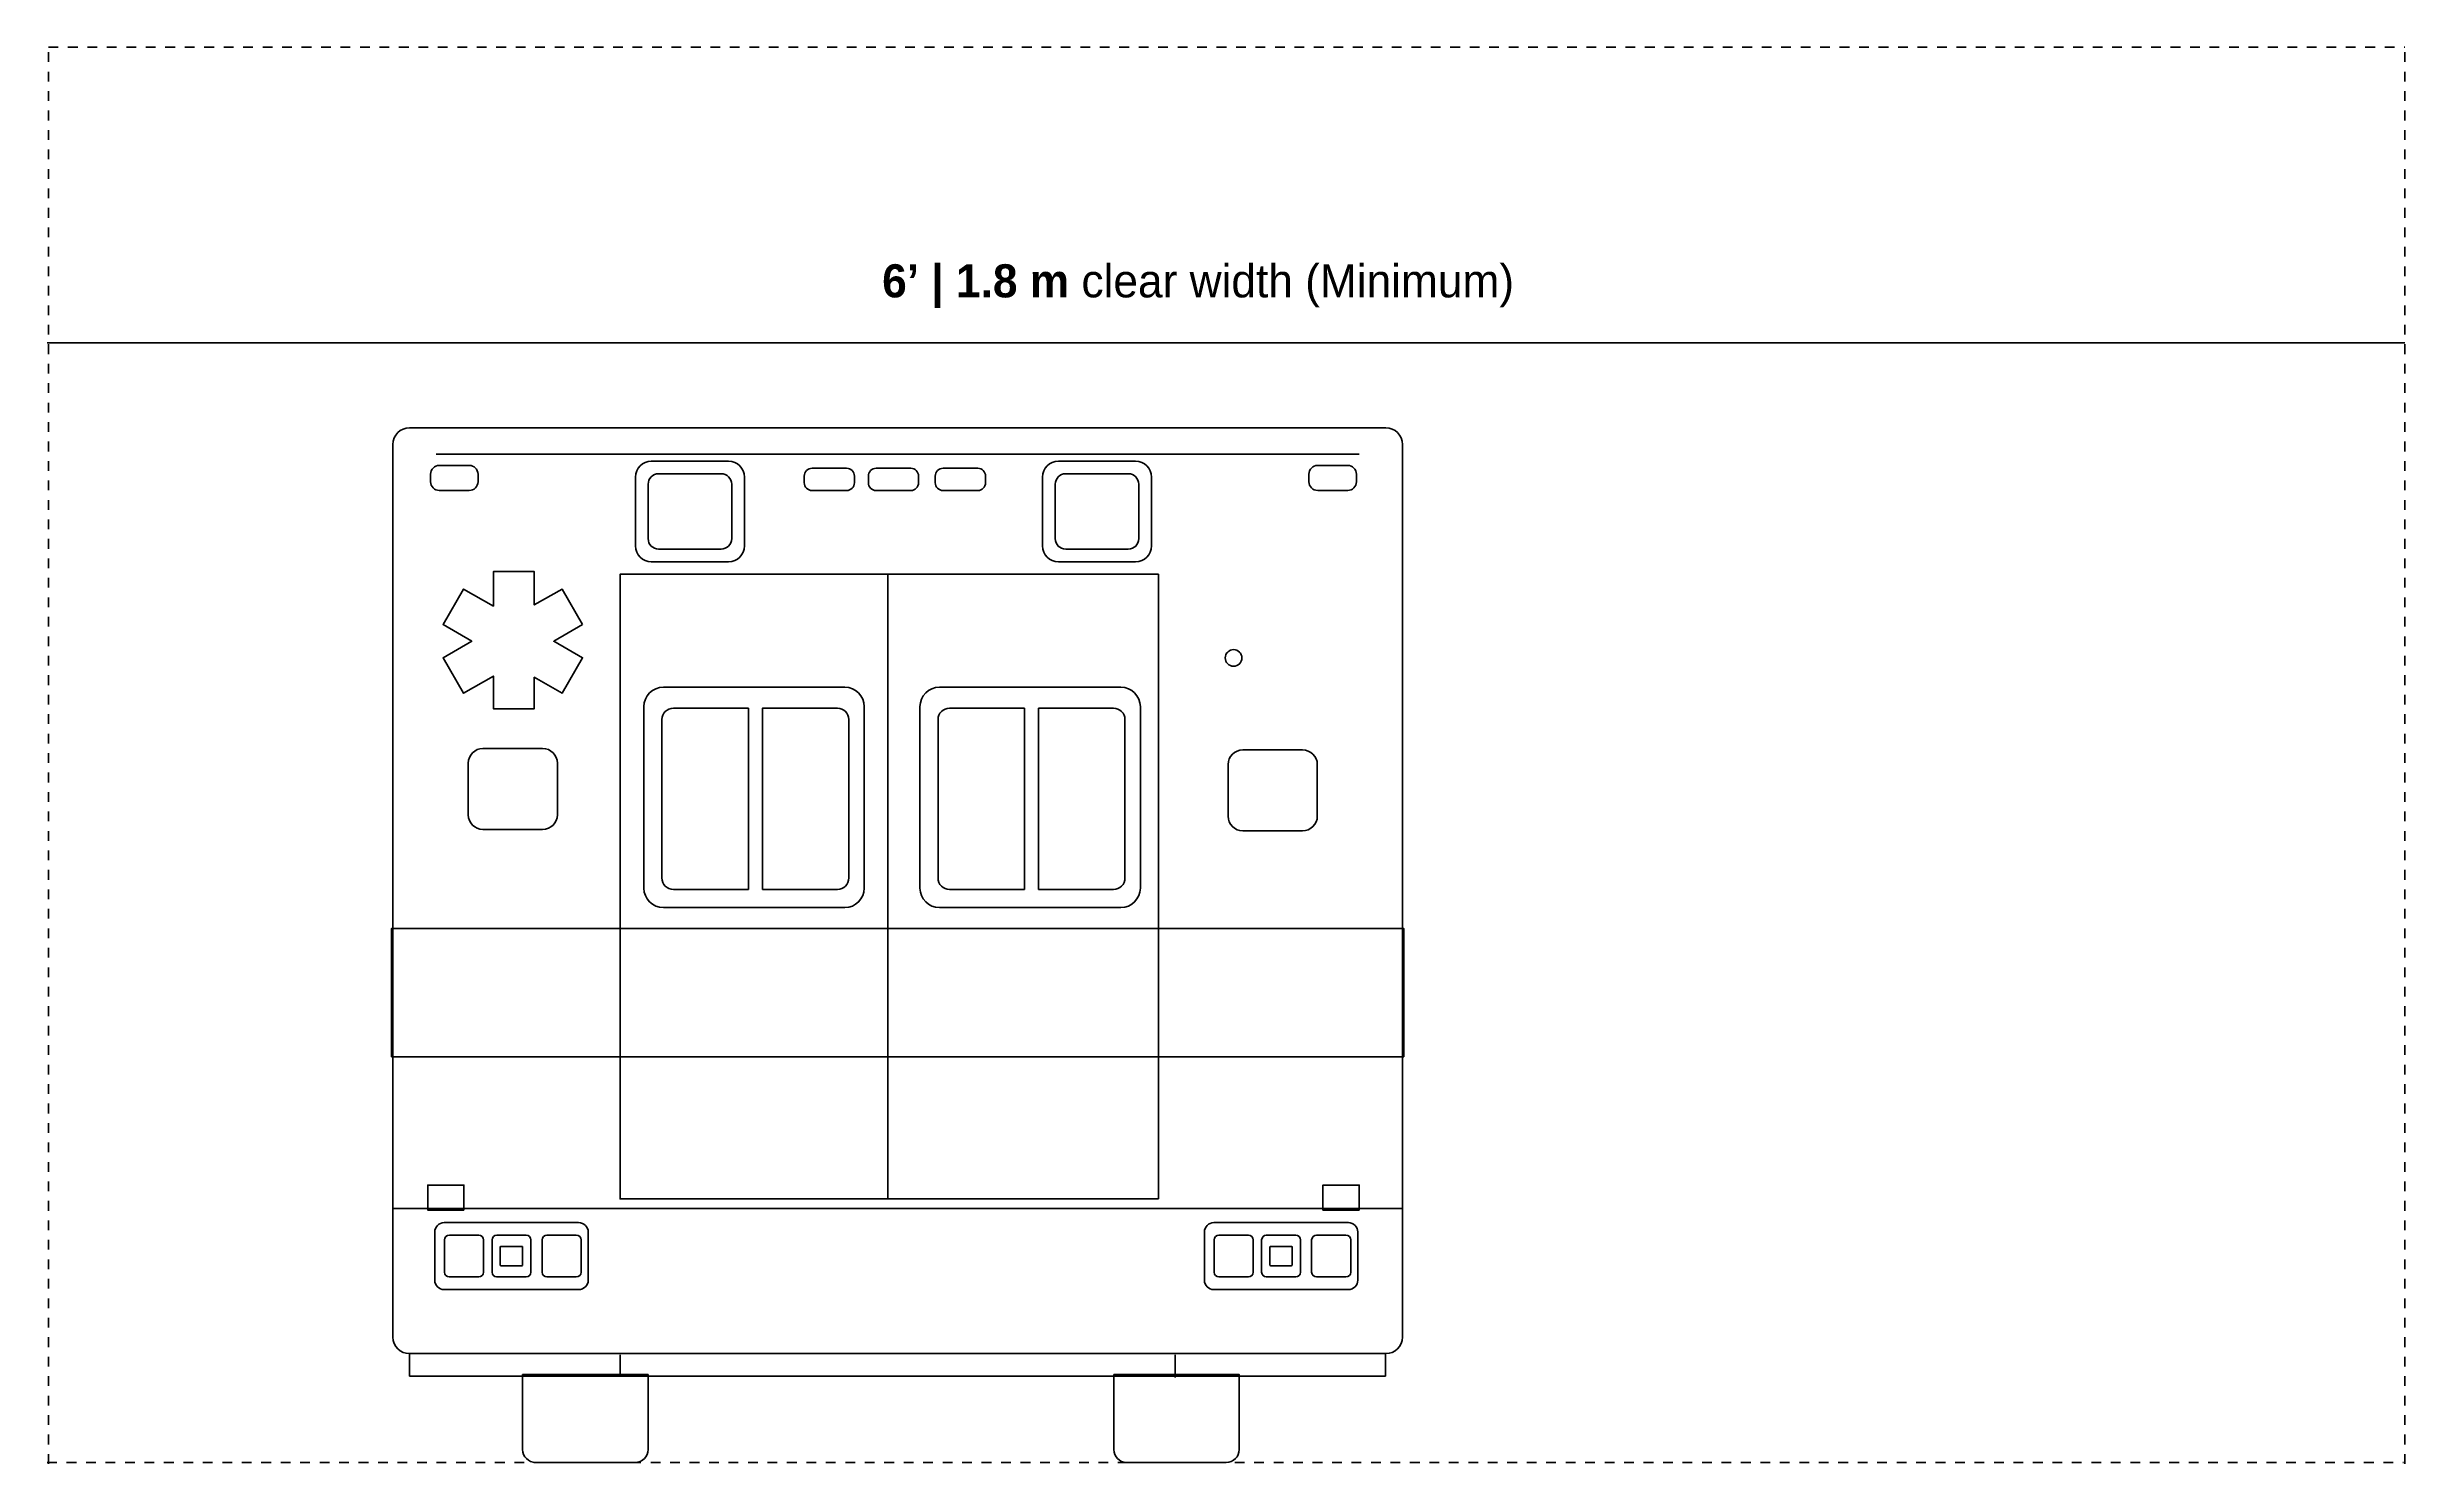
# Model space of a CAD drawing. Extents: x 18 to 1229, y -753 to -25.
import ezdxf

# ---------------------------------------------------------------- set-up
doc = ezdxf.new("R2010")
doc.units = 0
doc.header["$MEASUREMENT"] = 0
for name, pattern in [('AI-Linetype-0', [10, 5, -5]), ('AI-Linetype-1', [10, 5, -5]), ('AI-Linetype-2', [10, 5, -5]), ('AI-Linetype-3', [10, 5, -5])]:
    doc.linetypes.add(name, pattern=pattern)
doc.layers.add('Layer 1', color=7, linetype='Continuous', lineweight=0)

# ---------------------------------------------------------------- blocks, each defined once
blk = doc.blocks.new('Block_1')
at = {"layer": 'Layer 1', "color": 6, "lineweight": 70, "true_color": 0xff00ff}
for points in [[(291, -663.6), (291, -663.6), (221.9, -663.6), (221.9, -663.6), (219.2, -663.6), (217.1, -661.4), (217.1, -658.8), (217.1, -658.8), (217.1, -634), (217.1, -634), (217.1, -631.4), (219.2, -629.2), (221.9, -629.2), (221.9, -629.2), (291, -629.2), (291, -629.2), (293.7, -629.2), (295.9, -631.4), (295.9, -634), (295.9, -634), (295.9, -658.8), (295.9, -658.8), (295.9, -661.4), (293.7, -663.6), (291, -663.6)], [(239.7, -657.1), (239.7, -657.1), (224.6, -657.1), (224.6, -657.1), (223.2, -657.1), (222.1, -656), (222.1, -654.7), (222.1, -654.7), (222.1, -638.1), (222.1, -638.1), (222.1, -636.8), (223.2, -635.7), (224.6, -635.7), (224.6, -635.7), (239.7, -635.7), (239.7, -635.7), (241, -635.7), (242.2, -636.8), (242.2, -638.1), (242.2, -638.1), (242.2, -654.7), (242.2, -654.7), (242.2, -656), (241, -657.1), (239.7, -657.1)], [(264, -657.1), (264, -657.1), (248.9, -657.1), (248.9, -657.1), (247.6, -657.1), (246.5, -656), (246.5, -654.7), (246.5, -654.7), (246.5, -638.1), (246.5, -638.1), (246.5, -636.8), (247.6, -635.7), (248.9, -635.7), (248.9, -635.7), (264, -635.7), (264, -635.7), (265.4, -635.7), (266.5, -636.8), (266.5, -638.1), (266.5, -638.1), (266.5, -654.7), (266.5, -654.7), (266.5, -656), (265.4, -657.1), (264, -657.1)], [(261.8, -651.4), (261.8, -651.4), (251.2, -651.4), (251.2, -651.4), (250.9, -651.4), (250.7, -651.2), (250.7, -651), (250.7, -651), (250.7, -641.8), (250.7, -641.8), (250.7, -641.6), (250.9, -641.4), (251.2, -641.4), (251.2, -641.4), (261.8, -641.4), (261.8, -641.4), (262, -641.4), (262.2, -641.6), (262.2, -641.8), (262.2, -641.8), (262.2, -651), (262.2, -651), (262.2, -651.2), (262, -651.4), (261.8, -651.4)], [(289.8, -657.1), (289.8, -657.1), (274.7, -657.1), (274.7, -657.1), (273.3, -657.1), (272.2, -656), (272.2, -654.7), (272.2, -654.7), (272.2, -638.1), (272.2, -638.1), (272.2, -636.8), (273.3, -635.7), (274.7, -635.7), (274.7, -635.7), (289.8, -635.7), (289.8, -635.7), (291.2, -635.7), (292.3, -636.8), (292.3, -638.1), (292.3, -638.1), (292.3, -654.7), (292.3, -654.7), (292.3, -656), (291.2, -657.1), (289.8, -657.1)]]:
    blk.add_open_spline(points, degree=3, knots=[0, 0, 0, 0, 1, 1, 1, 2, 2, 2, 3, 3, 3, 4, 4, 4, 5, 5, 5, 6, 6, 6, 7, 7, 7, 8, 8, 8, 8], dxfattribs=at)
blk = doc.blocks.new('Block_2')
at = {"layer": 'Layer 1', "color": 6, "lineweight": 70, "true_color": 0xff00ff}
for points in [[(686.4, -663.6), (686.4, -663.6), (617.2, -663.6), (617.2, -663.6), (614.6, -663.6), (612.4, -661.4), (612.4, -658.8), (612.4, -658.8), (612.4, -634), (612.4, -634), (612.4, -631.4), (614.6, -629.2), (617.2, -629.2), (617.2, -629.2), (686.4, -629.2), (686.4, -629.2), (689, -629.2), (691.2, -631.4), (691.2, -634), (691.2, -634), (691.2, -658.8), (691.2, -658.8), (691.2, -661.4), (689, -663.6), (686.4, -663.6)], [(635, -657.1), (635, -657.1), (619.9, -657.1), (619.9, -657.1), (618.5, -657.1), (617.4, -656), (617.4, -654.7), (617.4, -654.7), (617.4, -638.1), (617.4, -638.1), (617.4, -636.8), (618.5, -635.7), (619.9, -635.7), (619.9, -635.7), (635, -635.7), (635, -635.7), (636.4, -635.7), (637.5, -636.8), (637.5, -638.1), (637.5, -638.1), (637.5, -654.7), (637.5, -654.7), (637.5, -656), (636.4, -657.1), (635, -657.1)], [(659.3, -657.1), (659.3, -657.1), (644.2, -657.1), (644.2, -657.1), (642.9, -657.1), (641.8, -656), (641.8, -654.7), (641.8, -654.7), (641.8, -638.1), (641.8, -638.1), (641.8, -636.8), (642.9, -635.7), (644.2, -635.7), (644.2, -635.7), (659.3, -635.7), (659.3, -635.7), (660.7, -635.7), (661.8, -636.8), (661.8, -638.1), (661.8, -638.1), (661.8, -654.7), (661.8, -654.7), (661.8, -656), (660.7, -657.1), (659.3, -657.1)], [(657.1, -651.4), (657.1, -651.4), (646.5, -651.4), (646.5, -651.4), (646.2, -651.4), (646.1, -651.2), (646.1, -651), (646.1, -651), (646.1, -641.8), (646.1, -641.8), (646.1, -641.6), (646.2, -641.4), (646.5, -641.4), (646.5, -641.4), (657.1, -641.4), (657.1, -641.4), (657.3, -641.4), (657.5, -641.6), (657.5, -641.8), (657.5, -641.8), (657.5, -651), (657.5, -651), (657.5, -651.2), (657.3, -651.4), (657.1, -651.4)], [(685.1, -657.1), (685.1, -657.1), (670, -657.1), (670, -657.1), (668.7, -657.1), (667.5, -656), (667.5, -654.7), (667.5, -654.7), (667.5, -638.1), (667.5, -638.1), (667.5, -636.8), (668.7, -635.7), (670, -635.7), (670, -635.7), (685.1, -635.7), (685.1, -635.7), (686.5, -635.7), (687.6, -636.8), (687.6, -638.1), (687.6, -638.1), (687.6, -654.7), (687.6, -654.7), (687.6, -656), (686.5, -657.1), (685.1, -657.1)]]:
    blk.add_open_spline(points, degree=3, knots=[0, 0, 0, 0, 1, 1, 1, 2, 2, 2, 3, 3, 3, 4, 4, 4, 5, 5, 5, 6, 6, 6, 7, 7, 7, 8, 8, 8, 8], dxfattribs=at)
blk = doc.blocks.new('Block_0')
at = {"layer": 'Layer 1', "color": 6, "lineweight": 70, "true_color": 0xff00ff}
for p, q in [((217.8, -234.6), (691.9, -234.6)), ((449.8, -296.2), (449.8, -617)), ((195.6, -622), (714.1, -622)), ((312.3, -697.2), (312.3, -707.3)), ((597.4, -697.2), (597.4, -708.7))]:
    blk.add_line(p, q, dxfattribs=at)
for points in [[(293, -322.1), (282.5, -303.8), (268.2, -312), (268.2, -294.8), (247.2, -294.8), (247.2, -312.6), (231.9, -303.8), (221.4, -322.1), (236.1, -330.6), (221.4, -339.1), (231.9, -357.3), (247.2, -348.5), (247.2, -365.3), (268.2, -365.3), (268.2, -349.1), (282.5, -357.3), (293, -339.1), (278.2, -330.6)], [(588.8, -617), (312.3, -617), (312.3, -296.2), (588.8, -296.2)], [(714.8, -544), (194.9, -544), (194.9, -478.1), (714.8, -478.1)], [(232.1, -622.8), (213.5, -622.8), (213.5, -609.9), (232.1, -609.9)], [(691.9, -622.8), (673.3, -622.8), (673.3, -609.9), (691.9, -609.9)], [(705.5, -708), (204.2, -708), (204.2, -696.5), (705.5, -696.5)]]:
    blk.add_lwpolyline(points, close=True, dxfattribs=at)
blk.add_circle((627.4, -339.2), 4.3, dxfattribs=at)
for points, knots in [([(705.6, -696.5), (705.6, -696.5), (204.1, -696.5), (204.1, -696.5), (199.4, -696.5), (195.6, -692.7), (195.6, -688), (195.6, -688), (195.6, -229.5), (195.6, -229.5), (195.6, -224.8), (199.4, -221), (204.1, -221), (204.1, -221), (705.6, -221), (705.6, -221), (710.3, -221), (714.1, -224.8), (714.1, -229.5), (714.1, -229.5), (714.1, -688), (714.1, -688), (714.1, -692.7), (710.3, -696.5), (705.6, -696.5)], [0, 0, 0, 0, 1, 1, 1, 2, 2, 2, 3, 3, 3, 4, 4, 4, 5, 5, 5, 6, 6, 6, 7, 7, 7, 8, 8, 8, 8]), ([(234.8, -253.2), (234.8, -253.2), (219.4, -253.2), (219.4, -253.2), (217, -253.2), (214.9, -251.2), (214.9, -248.7), (214.9, -248.7), (214.9, -244.8), (214.9, -244.8), (214.9, -242.4), (217, -240.3), (219.4, -240.3), (219.4, -240.3), (234.8, -240.3), (234.8, -240.3), (237.3, -240.3), (239.3, -242.4), (239.3, -244.8), (239.3, -244.8), (239.3, -248.7), (239.3, -248.7), (239.3, -251.2), (237.3, -253.2), (234.8, -253.2)], [0, 0, 0, 0, 1, 1, 1, 2, 2, 2, 3, 3, 3, 4, 4, 4, 5, 5, 5, 6, 6, 6, 7, 7, 7, 8, 8, 8, 8]), ([(368, -289.8), (368, -289.8), (328.3, -289.8), (328.3, -289.8), (323.8, -289.8), (320.2, -286.1), (320.2, -281.7), (320.2, -281.7), (320.2, -246.3), (320.2, -246.3), (320.2, -241.8), (323.8, -238.2), (328.3, -238.2), (328.3, -238.2), (368, -238.2), (368, -238.2), (372.5, -238.2), (376.1, -241.8), (376.1, -246.3), (376.1, -246.3), (376.1, -281.7), (376.1, -281.7), (376.1, -286.1), (372.5, -289.8), (368, -289.8)], [0, 0, 0, 0, 1, 1, 1, 2, 2, 2, 3, 3, 3, 4, 4, 4, 5, 5, 5, 6, 6, 6, 7, 7, 7, 8, 8, 8, 8]), ([(428.6, -253.2), (428.6, -253.2), (410.9, -253.2), (410.9, -253.2), (408.7, -253.2), (406.9, -251.4), (406.9, -249.2), (406.9, -249.2), (406.9, -245.8), (406.9, -245.8), (406.9, -243.6), (408.7, -241.8), (410.9, -241.8), (410.9, -241.8), (428.6, -241.8), (428.6, -241.8), (430.9, -241.8), (432.6, -243.6), (432.6, -245.8), (432.6, -245.8), (432.6, -249.2), (432.6, -249.2), (432.6, -251.4), (430.9, -253.2), (428.6, -253.2)], [0, 0, 0, 0, 1, 1, 1, 2, 2, 2, 3, 3, 3, 4, 4, 4, 5, 5, 5, 6, 6, 6, 7, 7, 7, 8, 8, 8, 8]), ([(461.6, -253.2), (461.6, -253.2), (443.8, -253.2), (443.8, -253.2), (441.6, -253.2), (439.8, -251.4), (439.8, -249.2), (439.8, -249.2), (439.8, -245.8), (439.8, -245.8), (439.8, -243.6), (441.6, -241.8), (443.8, -241.8), (443.8, -241.8), (461.6, -241.8), (461.6, -241.8), (463.8, -241.8), (465.6, -243.6), (465.6, -245.8), (465.6, -245.8), (465.6, -249.2), (465.6, -249.2), (465.6, -251.4), (463.8, -253.2), (461.6, -253.2)], [0, 0, 0, 0, 1, 1, 1, 2, 2, 2, 3, 3, 3, 4, 4, 4, 5, 5, 5, 6, 6, 6, 7, 7, 7, 8, 8, 8, 8]), ([(496, -253.2), (496, -253.2), (478.2, -253.2), (478.2, -253.2), (476, -253.2), (474.2, -251.4), (474.2, -249.2), (474.2, -249.2), (474.2, -245.8), (474.2, -245.8), (474.2, -243.6), (476, -241.8), (478.2, -241.8), (478.2, -241.8), (496, -241.8), (496, -241.8), (498.2, -241.8), (500, -243.6), (500, -245.8), (500, -245.8), (500, -249.2), (500, -249.2), (500, -251.4), (498.2, -253.2), (496, -253.2)], [0, 0, 0, 0, 1, 1, 1, 2, 2, 2, 3, 3, 3, 4, 4, 4, 5, 5, 5, 6, 6, 6, 7, 7, 7, 8, 8, 8, 8]), ([(577.1, -289.8), (577.1, -289.8), (537.4, -289.8), (537.4, -289.8), (532.9, -289.8), (529.3, -286.1), (529.3, -281.7), (529.3, -281.7), (529.3, -246.3), (529.3, -246.3), (529.3, -241.8), (532.9, -238.2), (537.4, -238.2), (537.4, -238.2), (577.1, -238.2), (577.1, -238.2), (581.6, -238.2), (585.2, -241.8), (585.2, -246.3), (585.2, -246.3), (585.2, -281.7), (585.2, -281.7), (585.2, -286.1), (581.6, -289.8), (577.1, -289.8)], [0, 0, 0, 0, 1, 1, 1, 2, 2, 2, 3, 3, 3, 4, 4, 4, 5, 5, 5, 6, 6, 6, 7, 7, 7, 8, 8, 8, 8]), ([(686, -253.2), (686, -253.2), (670.6, -253.2), (670.6, -253.2), (668.1, -253.2), (666.1, -251.2), (666.1, -248.7), (666.1, -248.7), (666.1, -244.8), (666.1, -244.8), (666.1, -242.4), (668.1, -240.3), (670.6, -240.3), (670.6, -240.3), (686, -240.3), (686, -240.3), (688.4, -240.3), (690.5, -242.4), (690.5, -244.8), (690.5, -244.8), (690.5, -248.7), (690.5, -248.7), (690.5, -251.2), (688.4, -253.2), (686, -253.2)], [0, 0, 0, 0, 1, 1, 1, 2, 2, 2, 3, 3, 3, 4, 4, 4, 5, 5, 5, 6, 6, 6, 7, 7, 7, 8, 8, 8, 8]), ([(364.2, -283.3), (364.2, -283.3), (332, -283.3), (332, -283.3), (329.1, -283.3), (326.7, -280.9), (326.7, -277.9), (326.7, -277.9), (326.7, -250), (326.7, -250), (326.7, -247.1), (329.1, -244.6), (332, -244.6), (332, -244.6), (364.2, -244.6), (364.2, -244.6), (367.2, -244.6), (369.6, -247.1), (369.6, -250), (369.6, -250), (369.6, -277.9), (369.6, -277.9), (369.6, -280.9), (367.2, -283.3), (364.2, -283.3)], [0, 0, 0, 0, 1, 1, 1, 2, 2, 2, 3, 3, 3, 4, 4, 4, 5, 5, 5, 6, 6, 6, 7, 7, 7, 8, 8, 8, 8]), ([(573.3, -283.3), (573.3, -283.3), (541.2, -283.3), (541.2, -283.3), (538.2, -283.3), (535.8, -280.9), (535.8, -277.9), (535.8, -277.9), (535.8, -250), (535.8, -250), (535.8, -247.1), (538.2, -244.6), (541.2, -244.6), (541.2, -244.6), (573.3, -244.6), (573.3, -244.6), (576.3, -244.6), (578.7, -247.1), (578.7, -250), (578.7, -250), (578.7, -277.9), (578.7, -277.9), (578.7, -280.9), (576.3, -283.3), (573.3, -283.3)], [0, 0, 0, 0, 1, 1, 1, 2, 2, 2, 3, 3, 3, 4, 4, 4, 5, 5, 5, 6, 6, 6, 7, 7, 7, 8, 8, 8, 8]), ([(427.7, -467.4), (427.7, -467.4), (334.5, -467.4), (334.5, -467.4), (329, -467.4), (324.5, -462.9), (324.5, -457.4), (324.5, -457.4), (324.5, -364.2), (324.5, -364.2), (324.5, -358.7), (329, -354.2), (334.5, -354.2), (334.5, -354.2), (427.7, -354.2), (427.7, -354.2), (433.2, -354.2), (437.7, -358.7), (437.7, -364.2), (437.7, -364.2), (437.7, -457.4), (437.7, -457.4), (437.7, -462.9), (433.2, -467.4), (427.7, -467.4)], [0, 0, 0, 0, 1, 1, 1, 2, 2, 2, 3, 3, 3, 4, 4, 4, 5, 5, 5, 6, 6, 6, 7, 7, 7, 8, 8, 8, 8]), ([(569.5, -467.4), (569.5, -467.4), (476.3, -467.4), (476.3, -467.4), (470.8, -467.4), (466.3, -462.9), (466.3, -457.4), (466.3, -457.4), (466.3, -364.2), (466.3, -364.2), (466.3, -358.7), (470.8, -354.2), (476.3, -354.2), (476.3, -354.2), (569.5, -354.2), (569.5, -354.2), (575, -354.2), (579.5, -358.7), (579.5, -364.2), (579.5, -364.2), (579.5, -457.4), (579.5, -457.4), (579.5, -462.9), (575, -467.4), (569.5, -467.4)], [0, 0, 0, 0, 1, 1, 1, 2, 2, 2, 3, 3, 3, 4, 4, 4, 5, 5, 5, 6, 6, 6, 7, 7, 7, 8, 8, 8, 8]), ([(378.2, -458.1), (378.2, -458.1), (339.7, -458.1), (339.7, -458.1), (336.4, -458.1), (333.8, -455.4), (333.8, -452.2), (333.8, -452.2), (333.8, -370.8), (333.8, -370.8), (333.8, -367.6), (336.4, -365), (339.7, -365), (339.7, -365), (378.2, -365), (378.2, -365), (378.2, -365), (378.2, -458.1), (378.2, -458.1)], [0, 0, 0, 0, 1, 1, 1, 2, 2, 2, 3, 3, 3, 4, 4, 4, 5, 5, 5, 6, 6, 6, 6]), ([(385.4, -458.1), (385.4, -458.1), (423.9, -458.1), (423.9, -458.1), (427.2, -458.1), (429.8, -455.4), (429.8, -452.2), (429.8, -452.2), (429.8, -370.8), (429.8, -370.8), (429.8, -367.6), (427.2, -365), (423.9, -365), (423.9, -365), (385.4, -365), (385.4, -365), (385.4, -365), (385.4, -458.1), (385.4, -458.1)], [0, 0, 0, 0, 1, 1, 1, 2, 2, 2, 3, 3, 3, 4, 4, 4, 5, 5, 5, 6, 6, 6, 6]), ([(520, -458.1), (520, -458.1), (481.5, -458.1), (481.5, -458.1), (478.2, -458.1), (475.6, -455.4), (475.6, -452.2), (475.6, -452.2), (475.6, -370.8), (475.6, -370.8), (475.6, -367.6), (478.2, -365), (481.5, -365), (481.5, -365), (520, -365), (520, -365), (520, -365), (520, -458.1), (520, -458.1)], [0, 0, 0, 0, 1, 1, 1, 2, 2, 2, 3, 3, 3, 4, 4, 4, 5, 5, 5, 6, 6, 6, 6]), ([(527.2, -458.1), (527.2, -458.1), (565.7, -458.1), (565.7, -458.1), (569, -458.1), (571.6, -455.4), (571.6, -452.2), (571.6, -452.2), (571.6, -370.8), (571.6, -370.8), (571.6, -367.6), (569, -365), (565.7, -365), (565.7, -365), (527.2, -365), (527.2, -365), (527.2, -365), (527.2, -458.1), (527.2, -458.1)], [0, 0, 0, 0, 1, 1, 1, 2, 2, 2, 3, 3, 3, 4, 4, 4, 5, 5, 5, 6, 6, 6, 6]), ([(272.5, -427.3), (272.5, -427.3), (241.8, -427.3), (241.8, -427.3), (237.7, -427.3), (234.3, -423.9), (234.3, -419.7), (234.3, -419.7), (234.3, -393.3), (234.3, -393.3), (234.3, -389.1), (237.7, -385.7), (241.8, -385.7), (241.8, -385.7), (272.5, -385.7), (272.5, -385.7), (276.7, -385.7), (280.1, -389.1), (280.1, -393.3), (280.1, -393.3), (280.1, -419.7), (280.1, -419.7), (280.1, -423.9), (276.7, -427.3), (272.5, -427.3)], [0, 0, 0, 0, 1, 1, 1, 2, 2, 2, 3, 3, 3, 4, 4, 4, 5, 5, 5, 6, 6, 6, 7, 7, 7, 8, 8, 8, 8]), ([(662.8, -428), (662.8, -428), (632.1, -428), (632.1, -428), (628, -428), (624.6, -424.6), (624.6, -420.4), (624.6, -420.4), (624.6, -394), (624.6, -394), (624.6, -389.8), (628, -386.4), (632.1, -386.4), (632.1, -386.4), (662.8, -386.4), (662.8, -386.4), (667, -386.4), (670.4, -389.8), (670.4, -394), (670.4, -394), (670.4, -420.4), (670.4, -420.4), (670.4, -424.6), (667, -428), (662.8, -428)], [0, 0, 0, 0, 1, 1, 1, 2, 2, 2, 3, 3, 3, 4, 4, 4, 5, 5, 5, 6, 6, 6, 7, 7, 7, 8, 8, 8, 8]), ([(320, -752.4), (320, -752.4), (268.9, -752.4), (268.9, -752.4), (265.2, -752.4), (262.2, -749.4), (262.2, -745.7), (262.2, -745.7), (262.2, -707.3), (262.2, -707.3), (262.2, -707.3), (326.7, -707.3), (326.7, -707.3), (326.7, -707.3), (326.7, -745.7), (326.7, -745.7), (326.7, -749.4), (323.7, -752.4), (320, -752.4)], [0, 0, 0, 0, 1, 1, 1, 2, 2, 2, 3, 3, 3, 4, 4, 4, 5, 5, 5, 6, 6, 6, 6]), ([(623.6, -752.4), (623.6, -752.4), (572.5, -752.4), (572.5, -752.4), (568.8, -752.4), (565.9, -749.4), (565.9, -745.7), (565.9, -745.7), (565.9, -707.3), (565.9, -707.3), (565.9, -707.3), (630.3, -707.3), (630.3, -707.3), (630.3, -707.3), (630.3, -745.7), (630.3, -745.7), (630.3, -749.4), (627.3, -752.4), (623.6, -752.4)], [0, 0, 0, 0, 1, 1, 1, 2, 2, 2, 3, 3, 3, 4, 4, 4, 5, 5, 5, 6, 6, 6, 6])]:
    blk.add_open_spline(points, degree=3, knots=knots, dxfattribs=at)
at = {"layer": 'Layer 1'}
for name in ['Block_1', 'Block_2']:
    blk.add_blockref(name, (0, 0), dxfattribs=at)

msp = doc.modelspace()

# ---------------------------------------------------------------- linework, layer by layer
at = {"layer": 'Layer 1', "color": 6, "linetype": 'AI-Linetype-1', "lineweight": 70, "true_color": 0xff00ff}
msp.add_line((18.7, -753.1), (18.7, -25.5), dxfattribs=at)
at = {"layer": 'Layer 1', "color": 6, "linetype": 'AI-Linetype-3', "lineweight": 70, "true_color": 0xff00ff}
msp.add_line((18.7, -25.5), (1229, -25.5), dxfattribs=at)
at = {"layer": 'Layer 1', "color": 6, "linetype": 'AI-Linetype-2', "lineweight": 70, "true_color": 0xff00ff}
msp.add_line((1229, -753.1), (1229, -25.5), dxfattribs=at)
at = {"layer": 'Layer 1', "color": 6, "lineweight": 70, "true_color": 0xff00ff}
msp.add_line((18, -177.3), (1229, -177.3), dxfattribs=at)
at = {"layer": 'Layer 1', "color": 6, "linetype": 'AI-Linetype-0', "lineweight": 140, "true_color": 0xff00ff}
msp.add_line((18, -752.4), (1228.3, -752.4), dxfattribs=at)

# ---------------------------------------------------------------- block references
at = {"layer": 'Layer 1'}
msp.add_blockref('Block_0', (0, 0), dxfattribs=at)

# ---------------------------------------------------------------- texts
at = {"layer": 'Layer 1', "insert": (446.9, -159.5), "char_height": 0.2, "attachment_point": 7}
msp.add_mtext('\\C6;\\c16711935;\\FRubik SemiBold|b1|i0|c1;\\H16.992000;\\W1.000000;6’ | 1.8 m \\FRubik Regular|b0|i0|c1;clear width (Minimum)', dxfattribs=at)

doc.saveas('drawing.dxf')
